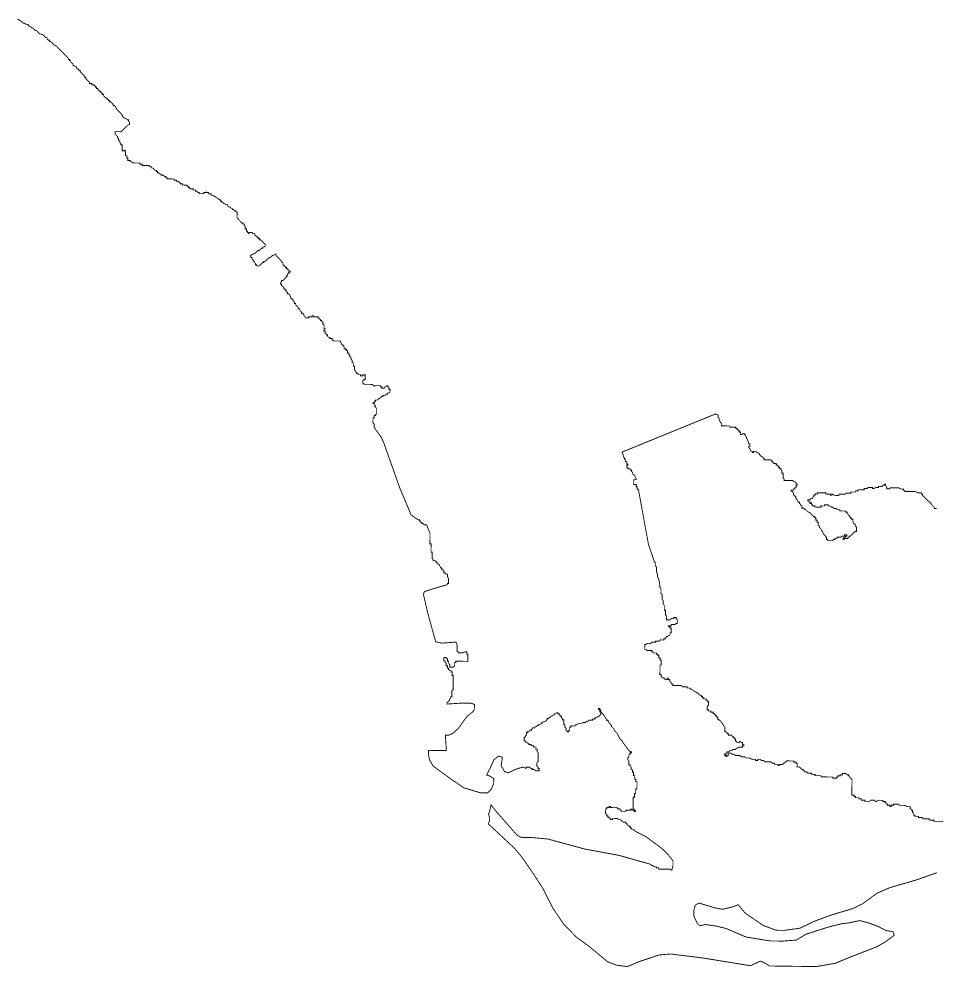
# Model space of a CAD drawing. Header units: metres. Extents: x 264643 to 276801, y 2090546 to 2143845.
# Drawn here: x 267741 to 270796, y 2138325 to 2141486 of the extents above; entities that cross this region are included whole.
import ezdxf

# ---------------------------------------------------------------- set-up
doc = ezdxf.new("R2010")
doc.units = ezdxf.units.M
doc.layers.add('HAZARDS LINE', color=1, linetype='Continuous')

msp = doc.modelspace()

# ---------------------------------------------------------------- linework, layer by layer
at = {"layer": 'HAZARDS LINE', "lineweight": 0, "const_width": 2.98}
for points in [[(267736, 2141484.2), (267740, 2141484.2), (267743.9, 2141480.1), (267747.9, 2141480.1), (267747.8, 2141476.1), (267751.8, 2141476.1), (267755.7, 2141472), (267759.7, 2141472), (267763.6, 2141467.9), (267771.6, 2141467.8), (267771.6, 2141463.9), (267779.5, 2141459.8), (267783.4, 2141455.8), (267787.4, 2141455.7), (267791.3, 2141451.7), (267795.2, 2141447.6), (267799.2, 2141447.6), (267807, 2141439.5), (267811, 2141435.5), (267815, 2141435.5), (267822.9, 2141431.4), (267830.7, 2141423.3), (267834.7, 2141423.3), (267834.6, 2141419.3), (267838.6, 2141415.3), (267842.5, 2141415.2), (267842.5, 2141411.2), (267846.5, 2141411.2), (267850.4, 2141407.2), (267854.3, 2141403.1), (267858.2, 2141399.1), (267866.1, 2141395), (267889.7, 2141370.8), (267905.4, 2141354.7), (267905.4, 2141350.7), (267909.3, 2141350.7), (267909.3, 2141346.7), (267913.3, 2141346.7), (267913.2, 2141342.7), (267917.1, 2141338.7), (267921.1, 2141334.6), (267921, 2141330.7), (267925, 2141330.6), (267928.9, 2141326.6), (267932.9, 2141326.5), (267932.9, 2141322.5), (267936.8, 2141318.5), (267940.8, 2141318.5), (267940.7, 2141314.5), (267944.7, 2141314.4), (267944.6, 2141310.5), (267948.6, 2141306.4), (267956.4, 2141298.4), (267960.3, 2141294.3), (267960.3, 2141290.4), (267964.3, 2141290.3), (267964.2, 2141286.3), (267968.1, 2141282.3), (267976, 2141274.2), (267975.9, 2141270.3), (267983.9, 2141270.2), (267983.8, 2141266.2), (267991.8, 2141266.1), (267991.8, 2141262.1), (267995.7, 2141262.1), (267995.7, 2141258.1), (267999.7, 2141258), (267999.6, 2141254), (268003.6, 2141254), (268003.5, 2141250), (268007.5, 2141246), (268011.4, 2141245.9), (268011.4, 2141242), (268015.4, 2141241.9), (268015.3, 2141237.9), (268019.3, 2141237.9), (268019.2, 2141233.9), (268023.2, 2141233.9), (268023.2, 2141229.9), (268031, 2141221.8), (268035, 2141221.8), (268034.9, 2141217.8), (268038.9, 2141217.7), (268038.9, 2141213.8), (268042.8, 2141213.7), (268042.8, 2141209.7), (268046.8, 2141209.7), (268054.6, 2141201.6), (268054.6, 2141197.6), (268058.6, 2141197.6), (268062.5, 2141193.6), (268066.4, 2141185.6), (268070.3, 2141181.5), (268078.1, 2141173.5), (268082.1, 2141169.4), (268082, 2141165.5), (268086, 2141165.4), (268085.9, 2141161.4), (268089.9, 2141157.4), (268097.8, 2141153.3), (268101.7, 2141149.3), (268105.7, 2141149.2), (268105.6, 2141145.3), (268109.5, 2141141.2), (268109.4, 2141133.3), (268105.5, 2141133.3), (268097.4, 2141125.5), (268093.4, 2141121.5), (268089.4, 2141117.6), (268085.3, 2141113.7), (268081.3, 2141109.8), (268061.4, 2141110), (268061.3, 2141102.1), (268065.2, 2141098), (268069.2, 2141094), (268069.1, 2141090), (268073, 2141086), (268073, 2141082), (268076.9, 2141078), (268076.9, 2141074), (268080.8, 2141070), (268080.7, 2141066), (268084.7, 2141066), (268084.5, 2141046.1), (268092.4, 2141046), (268092.5, 2141049.9), (268092.4, 2141046), (268096.4, 2141045.9), (268096.2, 2141030), (268100.2, 2141029.9), (268100.1, 2141022), (268104, 2141021.9), (268103.9, 2141014), (268111.9, 2141013.9), (268111.8, 2141009.9), (268115.8, 2141009.9), (268119.8, 2141005.8), (268143.6, 2141005.5), (268143.6, 2141001.5), (268151.5, 2141001.4), (268151.5, 2140997.5), (268175.3, 2140997.2), (268175.3, 2140993.2), (268183.2, 2140993.1), (268183.2, 2140989.1), (268187.2, 2140989), (268191.1, 2140985), (268195, 2140981), (268199, 2140980.9), (268198.9, 2140977), (268202.9, 2140976.9), (268202.9, 2140972.9), (268206.8, 2140972.9), (268210.8, 2140968.8), (268214.8, 2140968.8), (268214.7, 2140964.8), (268222.7, 2140964.7), (268226.6, 2140960.7), (268230.6, 2140960.6), (268230.5, 2140956.7), (268234.5, 2140956.6), (268234.4, 2140952.6), (268258.3, 2140952.3), (268258.3, 2140948.3), (268266.2, 2140948.2), (268266.2, 2140944.3), (268274.1, 2140944.2), (268274.1, 2140940.2), (268278, 2140940.1), (268278, 2140936.2), (268285.9, 2140936.1), (268285.9, 2140932.1), (268301.8, 2140931.9), (268301.7, 2140927.9), (268305.7, 2140927.8), (268305.7, 2140923.9), (268309.7, 2140923.8), (268309.6, 2140919.8), (268321.5, 2140919.7), (268321.5, 2140915.7), (268329.4, 2140915.6), (268329.4, 2140911.6), (268333.4, 2140911.6), (268337.3, 2140907.5), (268341.3, 2140907.5), (268341.2, 2140903.5), (268357.1, 2140903.3), (268357.2, 2140907.3), (268365.1, 2140907.2), (268365.2, 2140911.2), (268365.1, 2140907.2), (268373.1, 2140907.1), (268373, 2140903.1), (268381, 2140903), (268380.9, 2140899), (268392.8, 2140894.9), (268404.7, 2140886.8), (268408.6, 2140882.8), (268412.6, 2140882.7), (268412.5, 2140878.7), (268416.5, 2140878.7), (268416.4, 2140874.7), (268420.4, 2140874.7), (268424.3, 2140870.6), (268432.2, 2140866.5), (268436.2, 2140866.5), (268436.2, 2140862.5), (268444.1, 2140858.4), (268448, 2140854.4), (268452, 2140854.4), (268451.9, 2140850.4), (268455.9, 2140850.3), (268459.8, 2140846.3), (268463.8, 2140846.2), (268463.8, 2140842.3), (268467.7, 2140842.2), (268467.5, 2140822.3), (268471.5, 2140822.3), (268471.4, 2140818.3), (268475.3, 2140814.3), (268479.3, 2140810.2), (268483.2, 2140806.2), (268487.2, 2140806.2), (268487.1, 2140802.2), (268491.1, 2140802.1), (268491, 2140798.1), (268495, 2140794.1), (268494.9, 2140786.2), (268498.8, 2140786.1), (268498.7, 2140778.2), (268502.7, 2140778.1), (268502.7, 2140774.1), (268506.6, 2140770.1), (268506.6, 2140774.1), (268518.6, 2140773.9), (268518.5, 2140769.9), (268526.5, 2140769.8), (268526.4, 2140765.9), (268530.4, 2140761.8), (268534.3, 2140761.8), (268534.3, 2140757.8), (268538.3, 2140757.8), (268538.2, 2140753.8), (268542.2, 2140753.7), (268542.1, 2140749.7), (268546.1, 2140749.7), (268550, 2140745.7), (268554, 2140741.6), (268557.9, 2140737.6), (268561.8, 2140733.6), (268561.8, 2140729.6), (268557.7, 2140725.7), (268553.8, 2140725.7), (268553.7, 2140721.7), (268549.7, 2140721.8), (268541.7, 2140713.9), (268537.7, 2140714), (268533.7, 2140710.1), (268529.6, 2140706.1), (268521.6, 2140702.3), (268513.6, 2140698.4), (268513.5, 2140690.4), (268517.5, 2140690.4), (268517.5, 2140686.4), (268521.4, 2140682.4), (268521.3, 2140678.4), (268525.3, 2140678.3), (268525.3, 2140674.4), (268529.2, 2140670.3), (268529.1, 2140666.4), (268533.1, 2140666.3), (268533.1, 2140662.3), (268541, 2140662.2), (268549.1, 2140670.1), (268553.1, 2140674), (268557.1, 2140674), (268557.1, 2140677.9), (268561.1, 2140677.9), (268569.2, 2140685.7), (268573.2, 2140689.7), (268577.2, 2140689.6), (268581.2, 2140693.5), (268585.2, 2140697.5), (268589.2, 2140697.4), (268593.2, 2140701.3), (268597.2, 2140701.3), (268597.2, 2140697.3), (268605, 2140689.3), (268608.9, 2140685.2), (268612.9, 2140681.2), (268616.8, 2140677.2), (268616.7, 2140673.2), (268620.7, 2140673.1), (268620.6, 2140665.2), (268624.6, 2140665.1), (268624.5, 2140661.2), (268628.5, 2140661.1), (268628.5, 2140657.1), (268632.5, 2140657.1), (268632.4, 2140653.1), (268636.4, 2140653.1), (268636.3, 2140649.1), (268640.3, 2140649), (268640.3, 2140645), (268644.2, 2140645), (268644.2, 2140641), (268640.2, 2140641.1), (268640.2, 2140637.1), (268636.2, 2140637.1), (268636.1, 2140629.2), (268632.1, 2140629.2), (268632, 2140625.3), (268624, 2140617.4), (268620, 2140613.5), (268616, 2140613.5), (268615.9, 2140609.5), (268611.9, 2140605.6), (268611.9, 2140601.6), (268615.8, 2140601.6), (268615.8, 2140597.6), (268619.7, 2140593.6), (268623.6, 2140589.6), (268623.6, 2140585.6), (268627.6, 2140585.5), (268627.5, 2140581.5), (268631.5, 2140581.5), (268631.4, 2140577.5), (268635.4, 2140573.5), (268635.3, 2140569.5), (268639.3, 2140569.5), (268643.2, 2140565.4), (268647.1, 2140557.4), (268647, 2140553.4), (268651, 2140553.4), (268651, 2140549.4), (268654.9, 2140549.4), (268654.9, 2140545.4), (268658.8, 2140541.4), (268658.8, 2140537.4), (268662.7, 2140537.3), (268662.7, 2140533.3), (268666.6, 2140529.3), (268670.5, 2140525.3), (268670.5, 2140521.3), (268674.5, 2140521.3), (268674.4, 2140517.3), (268678.3, 2140513.3), (268682.3, 2140509.2), (268682.2, 2140505.2), (268686.2, 2140505.2), (268690.1, 2140501.2), (268690.1, 2140497.2), (268694, 2140493.2), (268697.9, 2140489.1), (268705.9, 2140489), (268705.9, 2140493), (268717.9, 2140492.9), (268717.9, 2140496.8), (268721.9, 2140496.8), (268721.8, 2140492.8), (268737.8, 2140492.6), (268737.7, 2140488.6), (268741.7, 2140488.6), (268741.6, 2140484.6), (268745.6, 2140484.5), (268745.6, 2140480.6), (268749.5, 2140480.5), (268749.5, 2140476.5), (268753.5, 2140476.5), (268753.4, 2140468.5), (268757.3, 2140468.5), (268757.2, 2140456.5), (268761.1, 2140452.5), (268757.1, 2140452.6), (268757, 2140444.6), (268761, 2140444.6), (268760.9, 2140436.6), (268764.9, 2140436.5), (268764.8, 2140432.6), (268768.8, 2140432.5), (268768.8, 2140428.5), (268772.7, 2140424.5), (268776.7, 2140424.5), (268776.6, 2140420.5), (268784.6, 2140420.4), (268784.5, 2140416.4), (268788.4, 2140412.4), (268812.3, 2140412.1), (268812.3, 2140408.1), (268816.2, 2140404.1), (268816.1, 2140400.1), (268820.1, 2140400), (268820.1, 2140396.1), (268824, 2140396), (268823.9, 2140388), (268827.9, 2140388), (268827.9, 2140384), (268831.8, 2140384), (268831.8, 2140380), (268835.8, 2140379.9), (268835.7, 2140372), (268839.6, 2140371.9), (268839.6, 2140368), (268843.5, 2140363.9), (268843.5, 2140359.9), (268847.4, 2140355.9), (268847.3, 2140351.9), (268851.3, 2140347.9), (268851.2, 2140340), (268855.1, 2140339.9), (268855, 2140328), (268859, 2140327.9), (268858.8, 2140316), (268862.7, 2140312), (268862.7, 2140308), (268866.7, 2140307.9), (268866.6, 2140303.9), (268870.6, 2140303.9), (268870.6, 2140299.9), (268878.5, 2140299.8), (268878.5, 2140295.8), (268886.4, 2140295.7), (268886.5, 2140299.7), (268894.4, 2140299.6), (268894.2, 2140283.7), (268890.2, 2140283.7), (268890.2, 2140279.8), (268886.2, 2140279.8), (268886.1, 2140271.9), (268890.1, 2140271.8), (268890, 2140267.8), (268917.9, 2140267.5), (268921.8, 2140263.5), (268925.8, 2140263.4), (268925.7, 2140259.4), (268925.8, 2140263.4), (268945.7, 2140263.1), (268945.6, 2140259.2), (268949.6, 2140259.1), (268949.5, 2140255.1), (268957.5, 2140255), (268961.5, 2140259), (268965.6, 2140262.9), (268969.5, 2140262.8), (268969.5, 2140258.9), (268973.5, 2140258.8), (268973.4, 2140250.9), (268977.3, 2140250.8), (268977.2, 2140242.8), (268973.2, 2140238.9), (268969.2, 2140239), (268969.2, 2140235), (268965.2, 2140235), (268961.2, 2140231.1), (268953.2, 2140231.2), (268953.2, 2140227.2), (268949.2, 2140227.3), (268941.1, 2140219.4), (268937.1, 2140219.5), (268937.1, 2140215.5), (268929.1, 2140215.6), (268929.1, 2140211.6), (268925.1, 2140211.7), (268925.1, 2140207.7), (268921.1, 2140207.8), (268921, 2140203.8), (268925, 2140203.7), (268924.9, 2140195.8), (268928.9, 2140195.7), (268928.8, 2140191.7), (268932.8, 2140187.7), (268932.5, 2140167.8), (268928.5, 2140167.9), (268928.5, 2140163.9), (268924.5, 2140163.9), (268924.4, 2140156), (268920.4, 2140156), (268920.2, 2140140.1), (268924.1, 2140136.1), (268924, 2140124.2), (268947.5, 2140092), (268955.2, 2140076), (269009, 2139924.1), (269047.6, 2139832.1), (269071.2, 2139815.9), (269075.2, 2139815.9), (269075.1, 2139811.9), (269079.1, 2139811.8), (269079.1, 2139807.9), (269083.1, 2139807.8), (269083, 2139803.8), (269087, 2139803.8), (269090.9, 2139799.7), (269098.9, 2139799.6), (269106.6, 2139779.6), (269110.4, 2139771.6), (269110, 2139735.8), (269114, 2139735.8), (269113.6, 2139707.9), (269117.6, 2139707.9), (269117.3, 2139688), (269121.2, 2139684), (269121.2, 2139680), (269129.2, 2139679.9), (269129.1, 2139675.9), (269133.1, 2139675.9), (269133, 2139671.9), (269137, 2139671.8), (269137, 2139667.9), (269140.9, 2139667.8), (269140.9, 2139663.8), (269144.8, 2139659.8), (269144.8, 2139655.8), (269148.7, 2139655.8), (269148.7, 2139651.8), (269152.7, 2139651.7), (269152.6, 2139647.8), (269156.6, 2139647.7), (269156.5, 2139639.7), (269160.5, 2139639.7), (269160.4, 2139635.7), (269168.4, 2139635.6), (269168.3, 2139627.7), (269172.1, 2139619.7), (269171.9, 2139603.7), (269168, 2139603.8), (269167.9, 2139599.8), (269128, 2139588.4), (269092, 2139576.9), (269088, 2139569), (269103, 2139505.2), (269125.8, 2139421.3), (269129.7, 2139409.3), (269149.5, 2139405.1), (269197.3, 2139408.5), (269201.1, 2139396.5), (269200.9, 2139376.6), (269204.8, 2139376.5), (269204.8, 2139372.5), (269216.7, 2139372.4), (269228.7, 2139376.2), (269232.7, 2139376.2), (269232.6, 2139368.2), (269236.6, 2139368.2), (269236.2, 2139344.3), (269196.5, 2139344.8), (269196.4, 2139340.8), (269192.4, 2139340.9), (269192.3, 2139328.9), (269188.3, 2139325), (269176.3, 2139325.2), (269176.4, 2139333.1), (269172.5, 2139337.2), (269172.6, 2139345.1), (269168.6, 2139345.2), (269168.7, 2139353.1), (269164.8, 2139353.2), (269164.8, 2139357.1), (269156.8, 2139357.2), (269156.7, 2139345.3), (269160.7, 2139345.3), (269160.6, 2139341.3), (269164.5, 2139337.3), (269164.4, 2139329.3), (269168.4, 2139329.2), (269168.3, 2139321.3), (269172.3, 2139321.2), (269172.2, 2139317.3), (269176.2, 2139313.2), (269180.2, 2139313.2), (269180.1, 2139309.2), (269184.1, 2139309.2), (269183.9, 2139297.2), (269187.9, 2139297.2), (269187.3, 2139249.4), (269183.3, 2139245.5), (269183, 2139225.6), (269179, 2139225.7), (269179, 2139221.7), (269175, 2139217.8), (269174.9, 2139213.8), (269170.9, 2139209.9), (269166.8, 2139205.9), (269166.8, 2139201.9), (269218.6, 2139205.3), (269246.4, 2139204.9), (269258.3, 2139200.8), (269258.1, 2139184.9), (269254, 2139177), (269233.9, 2139161.3), (269205.6, 2139121.9), (269189.4, 2139106.2), (269173.4, 2139098.4), (269161.5, 2139098.6), (269164.8, 2139046.8), (269105.1, 2139047.6), (269105, 2139035.6), (269108.7, 2139015.7), (269120.4, 2138995.6), (269175.6, 2138955.1), (269222.9, 2138922.7), (269278.4, 2138906.1), (269302.2, 2138905.8), (269314.3, 2138917.6), (269322.5, 2138937.3), (269322.7, 2138953.3), (269310.9, 2138961.4), (269299, 2138965.5), (269311.3, 2138989.2), (269323.6, 2139016.9), (269339.6, 2139028.6), (269351.5, 2139024.5), (269347.2, 2138996.7), (269358.8, 2138976.7), (269370.7, 2138972.5), (269394.7, 2138984.2), (269418.7, 2138991.8), (269430.6, 2138987.7), (269430.6, 2138991.7), (269442.6, 2138991.5), (269446.5, 2138987.5), (269450.5, 2138987.4), (269450.4, 2138983.5), (269458.4, 2138983.4), (269462.3, 2138979.3), (269474.2, 2138979.2), (269474.3, 2138987.1), (269470.4, 2138987.2), (269470.4, 2138991.2), (269466.5, 2138995.2), (269466.6, 2139007.1), (269470.7, 2139011.1), (269471, 2139038.9), (269467.1, 2139042.9), (269467.2, 2139050.9), (269463.2, 2139050.9), (269463.3, 2139058.9), (269455.4, 2139059), (269455.4, 2139063), (269447.5, 2139063.1), (269447.5, 2139067.1), (269439.6, 2139067.2), (269439.6, 2139071.1), (269435.6, 2139071.2), (269431.7, 2139075.2), (269427.7, 2139075.3), (269427.8, 2139079.2), (269423.8, 2139079.3), (269424, 2139091.2), (269427.9, 2139091.2), (269428, 2139095.2), (269432, 2139099.1), (269432.1, 2139107), (269436.1, 2139107), (269436.1, 2139111), (269440.1, 2139110.9), (269444.2, 2139114.8), (269448.1, 2139114.8), (269448.2, 2139118.8), (269452.2, 2139118.7), (269452.2, 2139122.7), (269460.2, 2139122.6), (269460.2, 2139126.6), (269464.2, 2139126.5), (269468.2, 2139130.4), (269472.2, 2139130.4), (269472.3, 2139134.4), (269480.2, 2139134.3), (269480.3, 2139138.3), (269484.2, 2139138.2), (269484.3, 2139142.2), (269488.3, 2139142.1), (269496.3, 2139146), (269500.3, 2139149.9), (269500.3, 2139153.9), (269504.3, 2139153.9), (269508.4, 2139157.8), (269512.3, 2139157.7), (269512.4, 2139161.7), (269516.4, 2139161.7), (269520.4, 2139165.6), (269524.4, 2139165.5), (269524.4, 2139169.5), (269528.4, 2139169.5), (269532.4, 2139173.4), (269536.4, 2139173.3), (269536.4, 2139169.4), (269540.3, 2139169.3), (269540.3, 2139165.3), (269544.3, 2139165.3), (269544.2, 2139161.3), (269548.2, 2139161.3), (269548.1, 2139157.3), (269552.1, 2139153.2), (269552, 2139149.3), (269556, 2139149.2), (269555.8, 2139133.3), (269559.8, 2139133.3), (269559.7, 2139125.3), (269563.6, 2139121.3), (269563.5, 2139113.3), (269567.5, 2139113.3), (269567.4, 2139109.3), (269571.4, 2139109.2), (269571.4, 2139113.2), (269575.4, 2139113.2), (269575.6, 2139125.1), (269579.5, 2139125), (269579.6, 2139129), (269591.5, 2139128.9), (269595.6, 2139132.8), (269599.5, 2139132.7), (269603.6, 2139136.7), (269615.5, 2139136.5), (269619.5, 2139140.4), (269627.5, 2139140.3), (269631.5, 2139144.3), (269635.5, 2139144.2), (269639.5, 2139148.1), (269651.4, 2139148), (269651.5, 2139152), (269659.5, 2139151.9), (269659.5, 2139155.9), (269663.5, 2139155.8), (269667.5, 2139159.7), (269671.5, 2139159.7), (269675.5, 2139163.6), (269679.5, 2139167.5), (269679.6, 2139175.5), (269675.7, 2139175.5), (269675.8, 2139183.5), (269671.8, 2139183.5), (269671.8, 2139187.5), (269675.8, 2139187.5), (269679.7, 2139179.5), (269679.6, 2139175.5), (269687.5, 2139167.4), (269695.3, 2139155.4), (269699.2, 2139151.4), (269699.2, 2139147.4), (269703.2, 2139147.3), (269707, 2139139.3), (269711, 2139135.3), (269714.9, 2139131.3), (269714.8, 2139127.3), (269718.8, 2139123.3), (269722.7, 2139119.2), (269726.6, 2139111.2), (269730.5, 2139107.2), (269734.4, 2139103.2), (269738.3, 2139095.2), (269742.2, 2139087.2), (269750, 2139079.1), (269757.8, 2139067.1), (269761.7, 2139063), (269769.5, 2139051), (269777.4, 2139042.9), (269781.4, 2139042.9), (269781.3, 2139038.9), (269777.4, 2139039), (269777.3, 2139035), (269773.3, 2139035), (269773.2, 2139027.1), (269769.2, 2139023.1), (269769.1, 2139015.2), (269773, 2139011.2), (269772.9, 2138999.2), (269776.8, 2138999.2), (269776.8, 2138995.2), (269780.7, 2138991.2), (269780.6, 2138983.2), (269784.6, 2138983.2), (269784.5, 2138975.2), (269788.5, 2138975.2), (269788.3, 2138963.2), (269792.3, 2138963.2), (269792.1, 2138951.2), (269796.1, 2138951.2), (269796, 2138943.2), (269800, 2138943.2), (269799.7, 2138919.3), (269795.7, 2138919.4), (269795.5, 2138903.4), (269791.5, 2138903.5), (269791.4, 2138891.6), (269787.4, 2138891.6), (269786.9, 2138851.8), (269790.9, 2138851.8), (269790.8, 2138847.8), (269794.8, 2138847.7), (269794.7, 2138843.8), (269790.8, 2138843.8), (269790.8, 2138847.8), (269782.9, 2138847.9), (269782.9, 2138851.9), (269778.9, 2138851.9), (269778.9, 2138848), (269763, 2138848.2), (269762.9, 2138844.2), (269747, 2138844.4), (269747.1, 2138848.4), (269743.1, 2138848.4), (269743.1, 2138852.4), (269735.2, 2138852.5), (269735.2, 2138856.5), (269711.4, 2138856.8), (269711.4, 2138860.8), (269707.4, 2138860.8), (269707.4, 2138856.8), (269699.4, 2138856.9), (269699.4, 2138852.9), (269695.4, 2138853), (269695.2, 2138837.1), (269699.1, 2138833.1), (269699.1, 2138829.1), (269703.1, 2138829), (269703, 2138825.1), (269707, 2138825), (269706.9, 2138821), (269710.9, 2138821), (269710.9, 2138817), (269718.8, 2138816.9), (269718.9, 2138820.9), (269734.8, 2138820.7), (269738.7, 2138816.6), (269746.7, 2138816.5), (269746.6, 2138812.6), (269750.6, 2138812.5), (269754.5, 2138808.5), (269762.5, 2138808.4), (269762.4, 2138804.4), (269766.4, 2138804.3), (269766.3, 2138800.4), (269770.3, 2138796.3), (269774.2, 2138796.3), (269774.2, 2138792.3), (269778.2, 2138792.3), (269778.1, 2138788.3), (269782.1, 2138788.2), (269782, 2138784.3), (269790, 2138784.1), (269790, 2138780.2), (269829.5, 2138759.8), (269884.6, 2138719.3), (269904.3, 2138699.1), (269919.9, 2138679), (269919.7, 2138663.1), (269915.6, 2138647.3), (269911.6, 2138651.3), (269871.9, 2138651.8), (269871.9, 2138655.8), (269863.9, 2138655.9), (269864, 2138659.9), (269856, 2138660), (269852.1, 2138664), (269848.1, 2138664), (269844.2, 2138668.1), (269741.2, 2138697.2), (269626.1, 2138718.6), (269503.2, 2138752), (269451.5, 2138756.7), (269415.7, 2138757.1), (269399.9, 2138765.3), (269329.3, 2138845.7), (269313.7, 2138865.8), (269309.4, 2138846), (269305.3, 2138834.1), (269309.1, 2138822.1), (269309, 2138814.2), (269304.9, 2138802.3), (269348.1, 2138762), (269391.4, 2138721.6), (269414.9, 2138693.5), (269454, 2138637.3), (269485.2, 2138589.1), (269520.1, 2138521), (269555.2, 2138468.8), (269598.4, 2138424.5), (269637.8, 2138396.2), (269700.8, 2138343.6), (269732.5, 2138331.3), (269768.2, 2138326.9), (269804.2, 2138342.3), (269872.2, 2138365.3), (269912, 2138368.8), (270019.2, 2138355.5), (270178, 2138329.6), (270194, 2138337.3), (270210, 2138345.1), (270221.9, 2138340.9), (270241.7, 2138328.8), (270396.8, 2138326.8), (270460.6, 2138337.9), (270516.6, 2138361.1), (270596.5, 2138391.9), (270624.6, 2138407.4), (270656.7, 2138430.9), (270652.9, 2138442.9), (270629.1, 2138447.1), (270605.4, 2138459.4), (270573.7, 2138471.7), (270542, 2138480.1), (270506.1, 2138472.6), (270478.2, 2138469), (270434.3, 2138457.6), (270362.4, 2138434.6), (270330.3, 2138415.2), (270286.5, 2138411.7), (270242.7, 2138412.3), (270163.3, 2138425.3), (270096.1, 2138454), (270060.4, 2138462.4), (270028.6, 2138466.8), (270008.7, 2138463), (270000.8, 2138471.1), (269989.2, 2138495.1), (269989.4, 2138515), (269993.6, 2138530.9), (270005.7, 2138538.7), (270061.1, 2138522.1), (270085, 2138517.8), (270116.9, 2138525.3), (270136.9, 2138533), (270160.4, 2138504.9), (270219.5, 2138464.3), (270263.1, 2138447.9), (270290.9, 2138447.5), (270342.7, 2138454.8), (270390.8, 2138478), (270442.7, 2138497.3), (270518.6, 2138520.2), (270550.6, 2138535.7), (270598.8, 2138570.9), (270642.8, 2138590.2), (270734.7, 2138616.9), (270798.6, 2138639.9)], [(270844.6, 2138810.4), (270788.9, 2138811.2), (270788.9, 2138815.1), (270773, 2138815.3), (270773.1, 2138819.3), (270753.2, 2138819.6), (270749.3, 2138823.6), (270737.3, 2138823.7), (270737.4, 2138827.7), (270725.4, 2138827.9), (270725.5, 2138831.9), (270721.5, 2138831.9), (270721.6, 2138839.9), (270717.6, 2138839.9), (270717.7, 2138847.9), (270713.8, 2138847.9), (270713.8, 2138851.9), (270709.8, 2138852), (270709.9, 2138859.9), (270698, 2138860.1), (270694.1, 2138864.1), (270674.2, 2138864.3), (270670.3, 2138868.4), (270654.4, 2138868.6), (270654.3, 2138864.6), (270646.3, 2138864.7), (270646.3, 2138860.7), (270642.3, 2138860.8), (270642.4, 2138864.8), (270634.4, 2138864.9), (270634.5, 2138868.8), (270630.5, 2138868.9), (270630.5, 2138872.9), (270626.6, 2138872.9), (270626.6, 2138876.9), (270618.7, 2138877), (270618.7, 2138881), (270602.8, 2138881.2), (270598.8, 2138877.2), (270594.8, 2138877.3), (270590.9, 2138881.3), (270578.9, 2138881.5), (270574.9, 2138877.6), (270559, 2138877.8), (270559, 2138881.7), (270547.1, 2138881.9), (270547.2, 2138885.9), (270539.2, 2138886), (270539.3, 2138889.9), (270527.3, 2138890.1), (270527.4, 2138894.1), (270523.4, 2138894.1), (270523.4, 2138898.1), (270515.5, 2138898.2), (270516.2, 2138949.9), (270512.2, 2138954), (270508.3, 2138958), (270508.4, 2138962), (270504.4, 2138962), (270504.4, 2138966), (270500.5, 2138966), (270496.5, 2138970.1), (270484.6, 2138970.2), (270484.5, 2138966.2), (270476.6, 2138966.3), (270476.5, 2138962.4), (270468.6, 2138962.5), (270468.5, 2138958.5), (270464.6, 2138958.5), (270464.5, 2138954.6), (270452.6, 2138954.7), (270452.6, 2138958.7), (270412.8, 2138959.2), (270412.9, 2138963.2), (270393, 2138963.4), (270393.1, 2138967.4), (270381.1, 2138967.6), (270381.2, 2138971.5), (270369.2, 2138971.7), (270365.3, 2138975.7), (270357.4, 2138975.8), (270357.4, 2138979.8), (270353.4, 2138979.9), (270353.5, 2138983.8), (270349.5, 2138983.9), (270341.7, 2138991.9), (270333.7, 2138992), (270333.9, 2139004), (270329.9, 2139004), (270329.9, 2139008), (270322, 2139008.1), (270322, 2139012.1), (270298.2, 2139012.4), (270294.1, 2139008.5), (270290.1, 2139004.5), (270286.1, 2139004.6), (270286.1, 2139000.6), (270274.1, 2139000.8), (270274.1, 2138996.8), (270270.1, 2138996.8), (270270.2, 2139000.8), (270258.2, 2139001), (270258.3, 2139004.9), (270250.3, 2139005.1), (270246.4, 2139009.1), (270226.5, 2139009.3), (270222.6, 2139013.4), (270214.6, 2139013.5), (270210.7, 2139017.5), (270202.7, 2139017.6), (270202.7, 2139013.6), (270194.7, 2139013.7), (270194.8, 2139017.7), (270182.9, 2139017.9), (270175, 2139021.9), (270163, 2139022.1), (270159.1, 2139026.1), (270147.2, 2139026.3), (270143.2, 2139030.3), (270127.3, 2139030.5), (270123.4, 2139034.5), (270115.4, 2139034.6), (270111.5, 2139038.7), (270103.6, 2139038.8), (270103.5, 2139030.8), (270099.5, 2139030.9), (270099.4, 2139026.9), (270095.5, 2139026.9), (270095.5, 2139030.9), (270091.5, 2139031), (270091.6, 2139034.9), (270095.6, 2139034.9), (270095.6, 2139038.9), (270099.6, 2139038.8), (270099.6, 2139042.8), (270107.6, 2139042.7), (270107.6, 2139046.7), (270115.6, 2139046.6), (270119.6, 2139050.5), (270127.6, 2139050.4), (270131.6, 2139054.3), (270139.6, 2139058.2), (270151.5, 2139058), (270151.6, 2139062), (270155.6, 2139062), (270155.6, 2139065.9), (270151.6, 2139066), (270151.7, 2139074), (270147.8, 2139074), (270143.8, 2139078), (270139.8, 2139074.1), (270131.9, 2139074.2), (270131.9, 2139078.2), (270127.9, 2139078.2), (270128, 2139086.2), (270124.1, 2139086.2), (270124.1, 2139090.2), (270120.1, 2139090.3), (270120.2, 2139094.3), (270116.2, 2139094.3), (270116.3, 2139098.3), (270104.3, 2139098.4), (270104.4, 2139102.4), (270100.4, 2139102.5), (270100.4, 2139106.4), (270096.5, 2139106.5), (270096.5, 2139110.5), (270092.5, 2139110.5), (270092.7, 2139122.5), (270088.8, 2139130.5), (270077.1, 2139146.5), (270073.1, 2139146.6), (270073.2, 2139150.6), (270069.2, 2139150.6), (270069.3, 2139158.6), (270065.3, 2139158.6), (270065.4, 2139162.6), (270061.4, 2139162.6), (270061.4, 2139166.6), (270057.5, 2139166.7), (270057.5, 2139170.7), (270053.5, 2139170.7), (270053.6, 2139174.7), (270045.6, 2139174.8), (270045.7, 2139178.8), (270037.7, 2139178.9), (270037.8, 2139182.8), (270033.8, 2139182.9), (270034, 2139194.8), (270038, 2139198.8), (270038.1, 2139210.7), (270034.2, 2139210.7), (270034.2, 2139214.7), (270030.2, 2139214.8), (270030.3, 2139218.7), (270022.3, 2139218.8), (270022.4, 2139222.8), (270018.4, 2139222.9), (270018.4, 2139226.9), (270014.5, 2139226.9), (270014.5, 2139230.9), (270010.5, 2139230.9), (270006.6, 2139235), (270002.7, 2139239), (269998.7, 2139239), (269994.8, 2139243.1), (269990.8, 2139243.1), (269986.9, 2139247.2), (269983, 2139251.2), (269979, 2139251.2), (269975.1, 2139255.3), (269967.1, 2139255.4), (269967.1, 2139259.3), (269951.2, 2139259.5), (269947.3, 2139263.6), (269919.5, 2139263.9), (269919.5, 2139267.9), (269915.5, 2139268), (269911.7, 2139276), (269907.7, 2139280), (269907.8, 2139284), (269903.8, 2139284), (269903.9, 2139288), (269899.9, 2139288.1), (269899.8, 2139284.1), (269891.9, 2139284.2), (269891.9, 2139288.2), (269888, 2139288.2), (269884, 2139292.2), (269880, 2139292.3), (269880.2, 2139300.2), (269876.2, 2139300.3), (269876.6, 2139332.1), (269880.6, 2139332.1), (269880.8, 2139348), (269876.8, 2139348), (269876.9, 2139356), (269872.9, 2139356), (269873, 2139364), (269869, 2139364), (269869.1, 2139368), (269865.1, 2139368.1), (269865.2, 2139372.1), (269853.2, 2139372.2), (269853.3, 2139376.2), (269849.3, 2139376.2), (269849.3, 2139380.2), (269833.4, 2139380.4), (269829.5, 2139384.4), (269825.5, 2139384.5), (269825.7, 2139400.4), (269829.7, 2139400.4), (269833.7, 2139404.3), (269845.7, 2139404.1), (269849.7, 2139408.1), (269861.6, 2139407.9), (269861.7, 2139411.9), (269873.6, 2139411.7), (269877.7, 2139415.7), (269889.6, 2139415.5), (269889.6, 2139419.5), (269893.6, 2139419.4), (269893.7, 2139423.4), (269897.6, 2139423.4), (269897.7, 2139427.3), (269901.7, 2139427.3), (269905.7, 2139431.2), (269909.7, 2139431.2), (269909.8, 2139439.1), (269913.8, 2139439.1), (269914, 2139455), (269910, 2139455), (269910, 2139459), (269906.1, 2139459.1), (269906.1, 2139463), (269902.1, 2139463.1), (269914.1, 2139462.9), (269914.1, 2139466.9), (269926, 2139466.8), (269930.1, 2139470.7), (269934, 2139470.6), (269934.2, 2139482.6), (269930.3, 2139486.6), (269930.3, 2139490.6), (269922.4, 2139490.7), (269922.3, 2139486.7), (269914.4, 2139486.8), (269910.3, 2139482.9), (269898.4, 2139483), (269898.6, 2139495), (269894.6, 2139499), (269894.8, 2139514.9), (269890.9, 2139515), (269891.1, 2139530.9), (269887.1, 2139534.9), (269887.3, 2139546.8), (269883.4, 2139550.9), (269883.6, 2139566.8), (269879.6, 2139570.8), (269879.8, 2139586.7), (269875.9, 2139590.8), (269876, 2139598.7), (269872.3, 2139618.6), (269868.4, 2139626.7), (269868.5, 2139634.6), (269864.6, 2139642.6), (269864.8, 2139658.5), (269860.9, 2139662.6), (269861.1, 2139674.5), (269857.1, 2139674.5), (269857.1, 2139678.5), (269838, 2139734.5), (269804.5, 2139917.9), (269800.5, 2139918), (269800.6, 2139925.9), (269796.7, 2139926), (269796.8, 2139933.9), (269788.8, 2139934), (269789, 2139950), (269797, 2139949.9), (269797, 2139953.8), (269793.1, 2139957.9), (269793.1, 2139961.8), (269789.2, 2139965.9), (269785.3, 2139969.9), (269785.3, 2139973.9), (269781.4, 2139977.9), (269781.5, 2139981.9), (269777.5, 2139981.9), (269777.5, 2139985.9), (269769.6, 2139986), (269769.6, 2139990), (269765.7, 2139990), (269765.8, 2139998), (269769.7, 2139998), (269769.8, 2140001.9), (269765.8, 2140002), (269765.9, 2140009.9), (269761.9, 2140010), (269762, 2140017.9), (269758.1, 2140018), (269758.1, 2140022), (269754.2, 2140026), (269754.2, 2140030), (269750.4, 2140042), (270062.3, 2140169.3), (270070.2, 2140165.2), (270070.1, 2140157.2), (270074.1, 2140153.2), (270074, 2140149.2), (270077.9, 2140141.2), (270081.8, 2140137.2), (270081.7, 2140129.2), (270109.6, 2140128.9), (270109.5, 2140124.9), (270129.4, 2140124.6), (270129.3, 2140120.7), (270133.3, 2140120.6), (270133.3, 2140116.6), (270137.2, 2140116.6), (270137.2, 2140112.6), (270141.2, 2140112.6), (270141.1, 2140108.6), (270145.1, 2140108.5), (270145, 2140100.6), (270149, 2140100.5), (270153, 2140104.5), (270157, 2140104.4), (270156.9, 2140100.4), (270160.9, 2140100.4), (270160.9, 2140096.4), (270164.8, 2140092.4), (270164.7, 2140088.4), (270172.5, 2140072.4), (270172.4, 2140068.4), (270176.4, 2140068.3), (270176.3, 2140060.4), (270172.3, 2140060.4), (270172.3, 2140056.5), (270176.2, 2140052.4), (270180.1, 2140044.4), (270184.1, 2140044.4), (270184, 2140040.4), (270188, 2140040.3), (270188, 2140044.3), (270196, 2140044.2), (270199.9, 2140040.2), (270207.8, 2140036.1), (270207.8, 2140032.1), (270211.8, 2140032.1), (270211.7, 2140028.1), (270215.7, 2140028.1), (270219.6, 2140024), (270223.5, 2140020), (270223.5, 2140016), (270247.3, 2140015.7), (270247.3, 2140011.7), (270251.3, 2140011.7), (270251.2, 2140007.7), (270255.2, 2140007.7), (270255.1, 2140003.7), (270263.1, 2140003.6), (270263.1, 2139999.6), (270267, 2139999.5), (270267, 2139995.6), (270271, 2139995.5), (270270.9, 2139991.5), (270274.9, 2139991.5), (270274.8, 2139987.5), (270278.8, 2139987.5), (270278.8, 2139983.5), (270282.7, 2139979.4), (270282.6, 2139971.5), (270286.6, 2139971.4), (270286.4, 2139955.5), (270290.3, 2139951.5), (270290.2, 2139947.5), (270318.1, 2139947.2), (270322, 2139943.1), (270326, 2139943.1), (270329.9, 2139939.1), (270329.9, 2139935.1), (270333.8, 2139935), (270333.8, 2139931), (270329.8, 2139931.1), (270329.7, 2139923.1), (270325.7, 2139923.2), (270325.7, 2139919.2), (270321.7, 2139919.3), (270321.6, 2139915.3), (270313.7, 2139915.4), (270313.6, 2139911.4), (270317.6, 2139911.4), (270321.5, 2139903.4), (270321.4, 2139899.4), (270325.4, 2139895.3), (270329.3, 2139895.3), (270329.2, 2139887.3), (270333.2, 2139883.3), (270337, 2139875.3), (270341, 2139875.3), (270341, 2139871.3), (270344.9, 2139867.2), (270344.9, 2139863.3), (270348.8, 2139863.2), (270348.7, 2139855.3), (270356.7, 2139855.2), (270356.6, 2139851.2), (270360.6, 2139851.1), (270364.5, 2139847.1), (270368.5, 2139843.1), (270376.4, 2139839), (270380.3, 2139835), (270388.1, 2139826.9), (270392.1, 2139826.9), (270392.1, 2139822.9), (270396, 2139822.8), (270395.9, 2139814.9), (270399.9, 2139814.8), (270399.8, 2139806.9), (270403.8, 2139806.8), (270403.7, 2139798.9), (270407.6, 2139794.8), (270407.6, 2139790.8), (270411.5, 2139786.8), (270415.4, 2139782.8), (270415.4, 2139778.8), (270419.3, 2139774.8), (270419.3, 2139770.8), (270423.2, 2139766.8), (270427.1, 2139762.7), (270427.1, 2139758.8), (270431, 2139758.7), (270430.9, 2139750.8), (270434.9, 2139750.7), (270434.9, 2139746.7), (270450.8, 2139746.5), (270454.8, 2139750.5), (270458.8, 2139750.4), (270458.8, 2139754.4), (270466.8, 2139754.3), (270466.8, 2139758.3), (270478.8, 2139758.1), (270482.8, 2139762), (270490.7, 2139761.9), (270490.8, 2139765.9), (270498.8, 2139765.8), (270498.7, 2139761.8), (270494.7, 2139761.9), (270494.7, 2139757.9), (270490.7, 2139758), (270486.7, 2139754), (270486.6, 2139750), (270490.6, 2139750), (270490.6, 2139754), (270502.6, 2139753.8), (270502.6, 2139757.8), (270506.6, 2139757.7), (270506.7, 2139761.7), (270510.6, 2139761.7), (270518.7, 2139769.5), (270522.7, 2139773.5), (270526.7, 2139777.4), (270530.7, 2139777.3), (270530.9, 2139793.2), (270527, 2139793.3), (270527.1, 2139801.3), (270523.1, 2139801.3), (270519.2, 2139809.3), (270519.3, 2139817.3), (270515.3, 2139817.3), (270515.4, 2139821.3), (270511.4, 2139821.3), (270511.4, 2139825.3), (270507.5, 2139825.4), (270507.5, 2139829.4), (270503.6, 2139833.4), (270499.7, 2139837.4), (270499.7, 2139841.4), (270495.7, 2139841.4), (270495.8, 2139845.4), (270475.9, 2139845.7), (270476, 2139849.7), (270468, 2139849.8), (270464.1, 2139853.8), (270456.1, 2139853.9), (270452.2, 2139857.9), (270448.2, 2139858), (270444.3, 2139862), (270436.3, 2139862.1), (270436.4, 2139866.1), (270424.5, 2139866.2), (270424.4, 2139862.2), (270412.5, 2139862.4), (270412.4, 2139858.4), (270392.5, 2139858.7), (270392.6, 2139862.7), (270384.6, 2139862.8), (270384.7, 2139866.7), (270380.7, 2139866.8), (270380.8, 2139874.7), (270380.8, 2139870.8), (270376.8, 2139870.8), (270376.8, 2139874.8), (270372.8, 2139874.8), (270372.9, 2139878.8), (270368.9, 2139878.9), (270369, 2139882.9), (270376.9, 2139882.8), (270377, 2139886.7), (270384.9, 2139886.6), (270385, 2139890.6), (270389, 2139894.5), (270389.1, 2139898.5), (270393, 2139898.5), (270393.1, 2139902.4), (270401, 2139902.3), (270401.1, 2139906.3), (270428.9, 2139906), (270428.9, 2139902), (270444.8, 2139901.8), (270444.7, 2139897.8), (270448.7, 2139897.7), (270448.8, 2139901.7), (270452.8, 2139901.7), (270456.7, 2139897.6), (270472.6, 2139897.4), (270472.6, 2139901.4), (270492.5, 2139901.2), (270496.6, 2139905.1), (270512.5, 2139904.9), (270512.5, 2139908.9), (270528.4, 2139908.7), (270528.5, 2139912.6), (270536.4, 2139912.5), (270536.5, 2139916.5), (270556.4, 2139916.3), (270556.4, 2139920.2), (270568.4, 2139920.1), (270568.4, 2139924.1), (270584.3, 2139923.9), (270584.3, 2139919.9), (270588.2, 2139919.8), (270596.3, 2139923.7), (270604.2, 2139923.6), (270604.3, 2139927.6), (270616.2, 2139927.4), (270620.2, 2139931.4), (270624.2, 2139931.3), (270624.2, 2139935.3), (270628.2, 2139935.2), (270628.2, 2139931.3), (270632, 2139923.3), (270632, 2139919.3), (270640, 2139919.2), (270644, 2139923.1), (270671.8, 2139922.7), (270679.7, 2139918.7), (270687.7, 2139918.6), (270687.6, 2139914.6), (270691.6, 2139914.5), (270691.6, 2139910.6), (270727.4, 2139910.1), (270735.3, 2139906), (270747.2, 2139905.9), (270747.1, 2139901.9), (270751.1, 2139901.8), (270751.1, 2139897.9), (270755, 2139893.8), (270758.9, 2139889.8), (270762.8, 2139885.8), (270770.7, 2139877.7), (270778.6, 2139873.6), (270778.6, 2139869.7), (270782.5, 2139865.6), (270790.3, 2139857.6), (270790.3, 2139853.6), (270798.2, 2139853.5)]]:
    msp.add_lwpolyline(points, dxfattribs=at)

doc.saveas('drawing.dxf')
